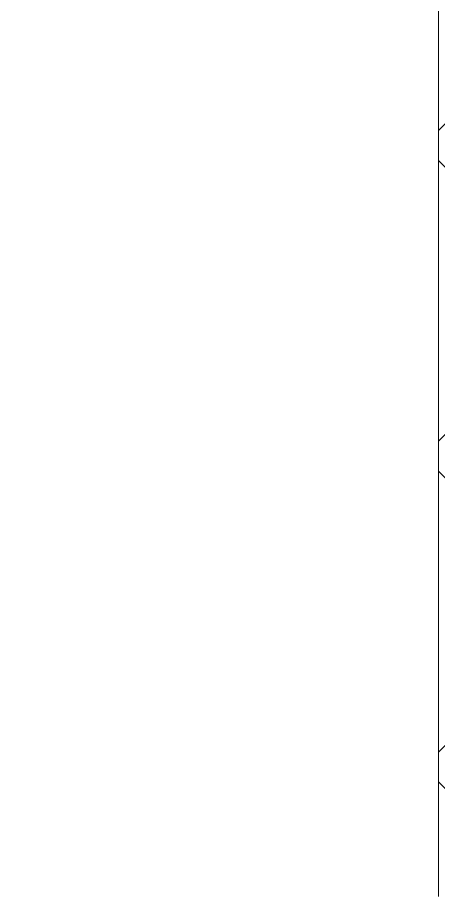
# Model space of a CAD drawing. Header units: millimetres. Extents: x 81610 to 276841, y -8553 to 29000.
# Drawn here: x 234932.7 to 234971, y 13400 to 13480 of the extents above; entities that cross this region are included whole.
import ezdxf

# ---------------------------------------------------------------- set-up
doc = ezdxf.new("R2010")
doc.units = ezdxf.units.MM
for name, color, linetype, lineweight, true_color in [('A-DOOR-1', 7, 'Continuous', 5, 0xb7b7b7), ('A-DOOR-4', 7, 'Continuous', 5, 0xaaaaaa), ('A-DOOR-FRAM-3', 7, 'Continuous', 5, 0xaaaaaa)]:
    doc.layers.add(name, color=color, linetype=linetype, lineweight=lineweight, true_color=true_color)
doc.layers.add('I-WALL-4', color=7, linetype='Continuous', lineweight=5)

# ---------------------------------------------------------------- blocks, each defined once
blk = doc.blocks.new('110_Дверь_СКБ_1Ст_Внутренняя1 - Д-8 950x2100h_охрана-V77-1_11_3_птичка')
at = {"layer": 'A-DOOR-4'}
h = blk.add_hatch(dxfattribs=at)
h.set_pattern_fill('FP_85', color=256, style=0, pattern_type=2)
h.set_pattern_definition([(135, (1826.41, 164.685), (-14.14214, -14.14214), []), (225, (1826.41, 164.685), (14.14214, -14.14214), [])])
h.paths.add_polyline_path([(476.457, 100), (462.5, 100), (466.274, -100), (487.5, -100), (487.5, 100)])
at = {"layer": 'A-DOOR-FRAM-3'}
blk.add_line((487.5, -100), (487.5, 100), dxfattribs=at)

msp = doc.modelspace()

# ---------------------------------------------------------------- hatches: boundary and pattern name
at = {"layer": 'I-WALL-4'}
h = msp.add_hatch(dxfattribs=at)
h.set_pattern_fill('FP_75', color=256, style=0, pattern_type=2)
h.set_pattern_definition([(135, (149830.96, 0), (-353.5534, -353.5534), [])])
h.paths.add_polyline_path([(234940.958, 13400), (234970.958, 13400), (234970.958, 13600), (234530.958, 13600), (234530.958, 13400), (234870.958, 13400)])

# ---------------------------------------------------------------- block references
at = {"layer": 'A-DOOR-1', "rotation": 180}
msp.add_blockref('110_Дверь_СКБ_1Ст_Внутренняя1 - Д-8 950x2100h_охрана-V77-1_11_3_птичка', (235458.458, 13500), dxfattribs=at)

doc.saveas('drawing.dxf')
